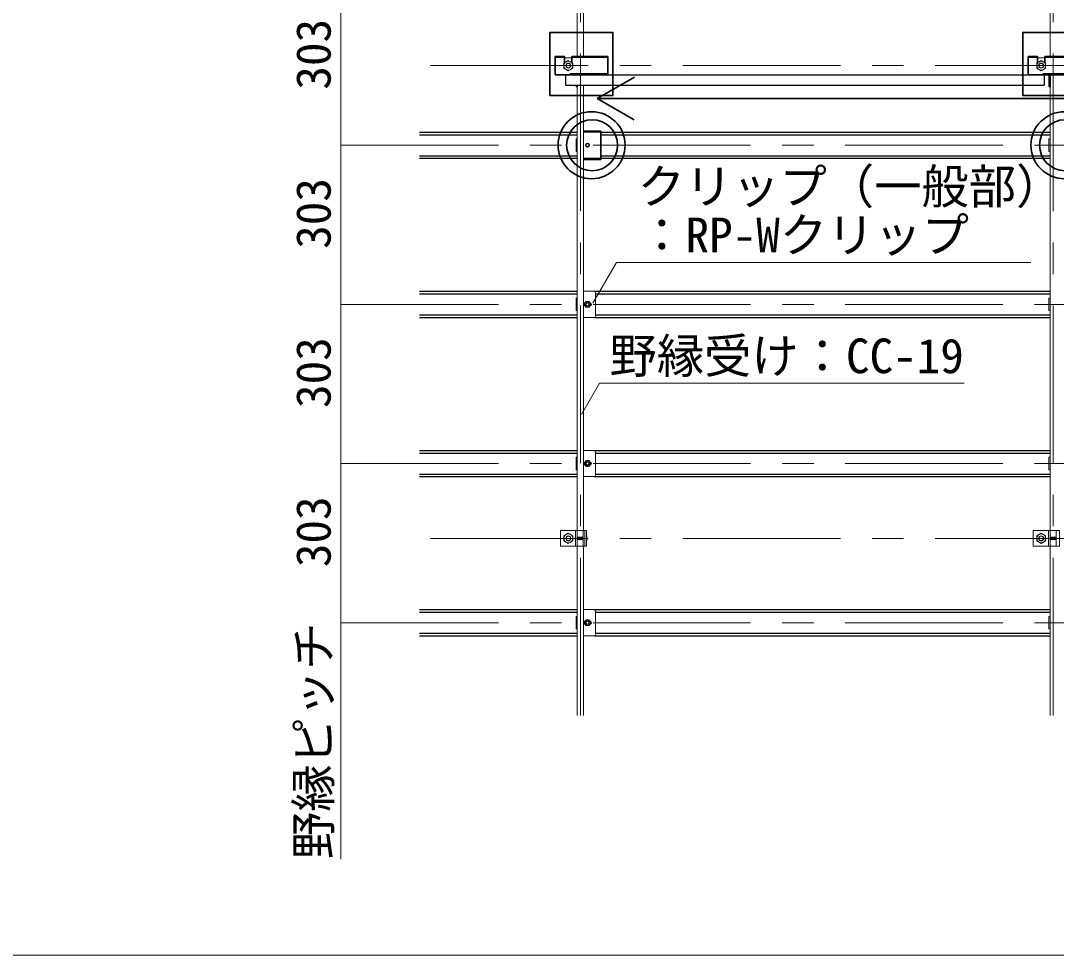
# Model space of a CAD drawing. Units: millimetres on the paper, enlarged 40 times, with parts at other scales. Extents: x -7800 to 7800, y -5578 to 5485.
# Drawn here: x 3786 to 5100, y 209 to 1395 of the extents above; entities that cross this region are included whole.
import ezdxf
from ezdxf.enums import TextEntityAlignment as Align

# ---------------------------------------------------------------- set-up
doc = ezdxf.new("R2010")
doc.units = ezdxf.units.MM
doc.header["$LTSCALE"] = 40
for name, pattern in [('CHAIN1', [8, 5, -1, 1, -1]), ('DASHED1', [1.8, 1.2, -0.6]), ('DASHED2', [3, 2, -1])]:
    doc.linetypes.add(name, pattern=pattern)
for name, color, linetype, lineweight in [('5-0_中心線', 4, 'CHAIN1', 9), ('5-1_吊りボルト', 7, 'Continuous', 18), ('5-2_野縁受け', 3, 'Continuous', 18), ('5-3_野縁', 2, 'Continuous', 25), ('5-4_斜め部材', 6, 'Continuous', 35), ('5-5_寸法', 7, 'Continuous', 9), ('5-6_文字', 7, 'Continuous', 18), ('5-7_金具', 6, 'Continuous', 35), ('5-A_クリップ', 7, 'Continuous', 18), ('5-B_ビス', 7, 'Continuous', 18), ('F-2_太線１', 3, 'Continuous', 18)]:
    doc.layers.add(name, color=color, linetype=linetype, lineweight=lineweight)
doc.styles.add('ＭＳ ゴシック', font='')
doc.styles.get('ＭＳ ゴシック').set_extended_font_data('MS Gothic')

msp = doc.modelspace()

# ---------------------------------------------------------------- linework, layer by layer
at = {"layer": '5-0_中心線'}
for p, q in [((4495.84, 513.54), (4495.84, 2262.87)), ((5095.84, 513.54), (5095.84, 2262.87)), ((4305.84, 1338.21), (5999.84, 1338.21)), ((4191.84, 1237.21), (5885.84, 1237.21)), ((4191.84, 1035.21), (5885.84, 1035.21)), ((4191.84, 833.21), (5885.84, 833.21)), ((4305.84, 738.21), (5999.84, 738.21)), ((4191.84, 631.21), (5885.84, 631.21))]:
    msp.add_line(p, q, dxfattribs=at)
at = {"layer": '5-1_吊りボルト'}
for p, q in [((4474.84, 1341.48), (4480.51, 1344.75)), ((4474.84, 1334.94), (4474.84, 1341.48)), ((4485.17, 1348.21), (4475.84, 1348.21)), ((4480.51, 1344.75), (4486.17, 1341.48)), ((5074.84, 1341.48), (5080.51, 1344.75)), ((5074.84, 1334.94), (5074.84, 1341.48)), ((5085.17, 1348.21), (5075.84, 1348.21)), ((5080.51, 1344.75), (5086.17, 1341.48)), ((4470.51, 748.21), (4470.51, 728.21)), ((4503.61, 748.21), (4470.51, 748.21)), ((4474.84, 741.48), (4480.51, 744.75)), ((4474.84, 734.94), (4474.84, 741.48)), ((4480.51, 744.75), (4486.17, 741.48)), ((4491.84, 728.21), (4491.84, 748.21)), ((4499.51, 728.21), (4499.51, 748.21)), ((4501.67, 728.21), (4501.67, 748.21)), ((5070.51, 748.21), (5070.51, 728.21)), ((5103.61, 748.21), (5070.51, 748.21)), ((5074.84, 741.48), (5080.51, 744.75)), ((5074.84, 734.94), (5074.84, 741.48)), ((5080.51, 744.75), (5086.17, 741.48)), ((5091.84, 728.21), (5091.84, 748.21)), ((5099.51, 728.21), (5099.51, 748.21))]:
    msp.add_line(p, q, dxfattribs=at)
at = {"layer": '5-1_吊りボルト', "linetype": 'DASHED2'}
for p, q in [((4489.71, 728.21), (4489.71, 748.21)), ((5089.71, 728.21), (5089.71, 748.21))]:
    msp.add_line(p, q, dxfattribs=at)
at = {"layer": '5-1_吊りボルト'}
for points in [[(4474.84, 1334.94), (4480.51, 1331.66), (4486.17, 1334.94), (4486.17, 1341.48)], [(5074.84, 1334.94), (5080.51, 1331.66), (5086.17, 1334.94), (5086.17, 1341.48)], [(4470.51, 728.21), (4503.61, 728.21), (4503.61, 748.21)], [(4474.84, 734.94), (4480.51, 731.66), (4486.17, 734.94), (4486.17, 741.48)], [(5070.51, 728.21), (5103.61, 728.21), (5103.61, 748.21)], [(5074.84, 734.94), (5080.51, 731.66), (5086.17, 734.94), (5086.17, 741.48)]]:
    msp.add_lwpolyline(points, dxfattribs=at)
for centre, radius in [((4480.51, 1338.21), 5.67), ((4480.51, 1338.21), 3.18), ((5080.51, 1338.21), 5.67), ((5080.51, 1338.21), 3.18), ((4480.51, 738.21), 5.67), ((4480.51, 738.21), 3.18), ((5080.51, 738.21), 5.67), ((5080.51, 738.21), 3.18)]:
    msp.add_circle(centre, radius, dxfattribs=at)
at = {"layer": '5-1_吊りボルト', "linetype": 'DASHED1'}
for centre in [(4480.51, 1338.21), (5080.51, 1338.21), (4480.51, 738.21), (5080.51, 738.21)]:
    msp.add_circle(centre, 2.84, dxfattribs=at)
at = {"layer": '5-2_野縁受け'}
for p, q in [((4491.84, 1928.21), (4491.84, 1349.87)), ((4499.84, 1928.21), (4499.84, 1349.87)), ((5091.84, 1928.21), (5091.84, 1349.87)), ((5091.84, 1326.54), (5091.84, 748.21)), ((4491.84, 1313.21), (4491.84, 748.21)), ((4499.84, 1313.21), (4499.84, 748.21)), ((4491.84, 728.21), (4491.84, 513.54)), ((4499.84, 728.21), (4499.84, 513.54)), ((5091.84, 728.21), (5091.84, 513.54))]:
    msp.add_line(p, q, dxfattribs=at)
at = {"layer": '5-3_野縁'}
for p, q in [((4291.84, 1253.87), (4491.84, 1253.87)), ((4291.84, 1250.54), (4491.84, 1250.54)), ((4521.68, 1253.87), (5091.84, 1253.87)), ((4521.68, 1250.54), (5091.84, 1250.54)), ((4291.84, 1223.87), (4491.84, 1223.87)), ((4521.68, 1223.87), (5091.84, 1223.87)), ((4291.84, 1220.54), (4491.84, 1220.54)), ((4521.68, 1220.54), (5091.84, 1220.54)), ((4291.84, 1051.87), (4491.84, 1051.87)), ((4513.17, 1051.87), (5091.84, 1051.87)), ((4291.84, 1048.54), (4491.84, 1048.54)), ((4515.17, 1048.54), (5091.84, 1048.54)), ((4291.84, 1021.87), (4491.84, 1021.87)), ((4291.84, 1018.54), (4491.84, 1018.54)), ((4513.17, 1018.54), (5091.84, 1018.54)), ((4515.17, 1021.87), (5091.84, 1021.87)), ((4291.84, 849.87), (4491.84, 849.87)), ((4291.84, 846.54), (4491.84, 846.54)), ((4513.17, 849.87), (5091.84, 849.87)), ((4515.17, 846.54), (5091.84, 846.54)), ((4291.84, 819.87), (4491.84, 819.87)), ((4291.84, 816.54), (4491.84, 816.54)), ((4513.17, 816.54), (5091.84, 816.54)), ((4515.17, 819.87), (5091.84, 819.87)), ((4291.84, 647.87), (4491.84, 647.87)), ((4291.84, 644.54), (4491.84, 644.54)), ((4513.17, 647.87), (5091.84, 647.87)), ((4515.17, 644.54), (5091.84, 644.54)), ((4291.84, 617.87), (4491.84, 617.87)), ((4515.17, 617.87), (5091.84, 617.87)), ((4291.84, 614.54), (4491.84, 614.54)), ((4513.17, 614.54), (5091.84, 614.54))]:
    msp.add_line(p, q, dxfattribs=at)
at = {"layer": '5-4_斜め部材', "color": 2, "lineweight": 25}
for p, q in [((4476.84, 1326.54), (4476.84, 1313.21)), ((4476.84, 1326.54), (5084.17, 1326.54)), ((5084.17, 1326.54), (5084.17, 1313.21)), ((4476.84, 1313.21), (5084.17, 1313.21))]:
    msp.add_line(p, q, dxfattribs=at)
at = {"layer": '5-4_斜め部材'}
for q in [(4564.28, 1323.53), (4564.12, 1269.27), (5698.79, 1296.35)]:
    msp.add_line((4517.21, 1296.35), q, dxfattribs=at)
at = {"layer": '5-5_寸法', "color": 4}
for p, q in [((4191.84, 1237.21), (4191.84, 1439.21)), ((4191.84, 1035.21), (4191.84, 1237.21)), ((4191.84, 833.21), (4191.84, 1035.21)), ((4191.84, 331.21), (4191.84, 833.21))]:
    msp.add_line(p, q, dxfattribs=at)
at = {"layer": '5-6_文字'}
for p, q in [((4541.6, 1088.48), (4511.68, 1036.66)), ((4541.6, 1088.48), (5067.49, 1088.48)), ((4520.02, 934.99), (4497.15, 895.37)), ((4520.02, 934.99), (4982.77, 934.99))]:
    msp.add_line(p, q, dxfattribs=at)
at = {"layer": '5-7_金具'}
for p, q in [((4463.84, 1349.87), (4475.84, 1349.87)), ((4463.84, 1349.87), (4463.84, 1326.54)), ((4475.84, 1342.29), (4475.84, 1349.87)), ((4485.17, 1341.83), (4485.17, 1349.87)), ((4530.51, 1349.87), (4485.17, 1349.87)), ((4530.51, 1349.87), (4530.51, 1326.54)), ((5063.84, 1349.87), (5075.84, 1349.87)), ((5063.84, 1349.87), (5063.84, 1326.54)), ((5075.84, 1342.29), (5075.84, 1349.87)), ((5085.17, 1341.83), (5085.17, 1349.87)), ((5130.51, 1349.87), (5085.17, 1349.87)), ((4530.51, 1326.54), (4463.84, 1326.54)), ((5130.51, 1326.54), (5063.84, 1326.54)), ((5090.77, 1311.21), (5090.77, 1326.54)), ((5091.84, 1311.21), (5091.84, 1326.54)), ((4490.77, 1311.21), (4490.77, 1313.21)), ((4491.84, 1311.21), (4490.77, 1311.21)), ((4491.84, 1311.21), (4491.84, 1313.21)), ((5091.84, 1311.21), (5090.77, 1311.21)), ((5057.17, 1300.35), (5137.17, 1300.35)), ((4499.84, 1255.21), (4521.68, 1255.21)), ((4521.68, 1219.21), (4521.68, 1255.21)), ((4499.84, 1219.21), (4521.68, 1219.21))]:
    msp.add_line(p, q, dxfattribs=at)
at = {"layer": '5-7_金具', "linetype": 'DASHED1'}
for p, q in [((4463.84, 1348.81), (4475.84, 1348.81)), ((4530.51, 1348.81), (4485.17, 1348.81)), ((5063.84, 1348.81), (5075.84, 1348.81)), ((5130.51, 1348.81), (5085.17, 1348.81)), ((4530.51, 1327.61), (4463.84, 1327.61)), ((5130.51, 1327.61), (5063.84, 1327.61)), ((4499.84, 1254.14), (4521.68, 1254.14)), ((4499.84, 1220.27), (4521.68, 1220.27))]:
    msp.add_line(p, q, dxfattribs=at)
at = {"layer": '5-7_金具'}
msp.add_lwpolyline([(4457.17, 1300.35), (4537.17, 1300.35), (4537.17, 1380.35), (4457.17, 1380.35)], close=True, dxfattribs=at)
msp.add_lwpolyline([(5137.17, 1380.35), (5057.17, 1380.35), (5057.17, 1300.35)], dxfattribs=at)
for centre, radius in [((4510.03, 1237.2), 42.53), ((5110.03, 1237.2), 42.53), ((4510.76, 1237.21), 32.35), ((5110.76, 1237.21), 32.35), ((4504.84, 1237.21), 2.17)]:
    msp.add_circle(centre, radius, dxfattribs=at)
at = {"layer": '5-A_クリップ'}
for p, q in [((4490.31, 1245.21), (4491.84, 1245.21)), ((4490.31, 1229.21), (4490.31, 1245.21)), ((5090.31, 1245.21), (5091.84, 1245.21)), ((5090.31, 1229.21), (5090.31, 1245.21)), ((4491.84, 1229.21), (4490.31, 1229.21)), ((5091.84, 1229.21), (5090.31, 1229.21)), ((4513.17, 1051.87), (4499.84, 1051.87)), ((4490.31, 1043.21), (4491.84, 1043.21)), ((4490.31, 1027.21), (4490.31, 1043.21)), ((4515.17, 1020.54), (4515.17, 1049.87)), ((4515.17, 1049.02), (4515.17, 1021.39)), ((5090.31, 1043.21), (5091.84, 1043.21)), ((5090.31, 1027.21), (5090.31, 1043.21)), ((4491.84, 1027.21), (4490.31, 1027.21)), ((5091.84, 1027.21), (5090.31, 1027.21)), ((4499.84, 1018.54), (4513.17, 1018.54)), ((4490.31, 841.21), (4491.84, 841.21)), ((4490.31, 825.21), (4490.31, 841.21)), ((4513.17, 849.87), (4499.84, 849.87)), ((4515.17, 818.54), (4515.17, 847.87)), ((4515.17, 847.02), (4515.17, 819.39)), ((5090.31, 841.21), (5091.84, 841.21)), ((5090.31, 825.21), (5090.31, 841.21)), ((4491.84, 825.21), (4490.31, 825.21)), ((4499.84, 816.54), (4513.17, 816.54)), ((5091.84, 825.21), (5090.31, 825.21)), ((4513.17, 647.87), (4499.84, 647.87)), ((4515.17, 616.54), (4515.17, 645.87)), ((4515.17, 645.02), (4515.17, 617.39)), ((4490.31, 639.21), (4491.84, 639.21)), ((4490.31, 623.21), (4490.31, 639.21)), ((5090.31, 639.21), (5091.84, 639.21)), ((5090.31, 623.21), (5090.31, 639.21)), ((4491.84, 623.21), (4490.31, 623.21)), ((5091.84, 623.21), (5090.31, 623.21)), ((4499.84, 614.54), (4513.17, 614.54))]:
    msp.add_line(p, q, dxfattribs=at)
for centre, radius, start, end in [((4513.17, 1049.87), 2, 0, 90), ((4502.01, 1035.21), 2.17, 94.04304, 265.95748), ((4507.67, 1035.21), 2.17, 274.042, 85.95748), ((4513.17, 1020.54), 2, 270, 0), ((4513.17, 847.87), 2, 0, 90), ((4502.01, 833.21), 2.17, 94.04304, 265.95748), ((4507.67, 833.21), 2.17, 274.042, 85.95748), ((4513.17, 818.54), 2, 270, 0), ((4513.17, 645.87), 2, 0, 90), ((4502.01, 631.21), 2.17, 94.04304, 265.95748), ((4507.67, 631.21), 2.17, 274.042, 85.95748), ((4513.17, 616.54), 2, 270, 0)]:
    msp.add_arc(centre, radius, start, end, dxfattribs=at)
at = {"layer": '5-B_ビス'}
for p, q in [((4500.61, 1035.21), (4502.72, 1038.87)), ((4502.72, 1038.87), (4506.96, 1038.87)), ((4506.96, 1038.87), (4509.07, 1035.21)), ((4502.72, 1031.54), (4500.61, 1035.21)), ((4506.96, 1031.54), (4502.72, 1031.54)), ((4509.07, 1035.21), (4506.96, 1031.54)), ((4500.61, 833.21), (4502.72, 836.87)), ((4502.72, 829.54), (4500.61, 833.21)), ((4502.72, 836.87), (4506.96, 836.87)), ((4506.96, 829.54), (4502.72, 829.54)), ((4506.96, 836.87), (4509.07, 833.21)), ((4509.07, 833.21), (4506.96, 829.54)), ((4491.84, 739.7), (4491.88, 739.66)), ((4491.84, 736.58), (4491.88, 736.53)), ((4491.88, 739.66), (4492.09, 739.66)), ((4491.88, 739.66), (4492.09, 736.74)), ((4491.88, 736.53), (4492.09, 736.74)), ((4492.09, 739.66), (4492.3, 739.87)), ((4492.09, 739.66), (4492.3, 736.74)), ((4492.09, 736.74), (4492.3, 736.74)), ((4492.3, 739.87), (4492.51, 739.66)), ((4492.3, 736.74), (4492.51, 736.53)), ((4492.51, 739.66), (4492.72, 739.66)), ((4492.51, 739.66), (4492.72, 736.74)), ((4492.51, 736.53), (4492.72, 736.74)), ((4492.72, 739.66), (4492.92, 739.87)), ((4492.72, 739.66), (4492.92, 736.74)), ((4492.72, 736.74), (4492.92, 736.74)), ((4492.92, 739.87), (4493.13, 739.66)), ((4492.92, 736.74), (4493.13, 736.53)), ((4493.13, 739.66), (4493.34, 739.66)), ((4493.13, 739.66), (4493.34, 736.74)), ((4493.13, 736.53), (4493.34, 736.74)), ((4493.34, 739.66), (4493.55, 739.87)), ((4493.34, 739.66), (4493.55, 736.74)), ((4493.34, 736.74), (4493.55, 736.74)), ((4493.55, 739.87), (4493.76, 739.66)), ((4493.55, 736.74), (4493.76, 736.53)), ((4493.76, 739.66), (4493.97, 739.66)), ((4493.76, 739.66), (4493.97, 736.74)), ((4493.76, 736.53), (4493.97, 736.74)), ((4493.97, 739.66), (4494.17, 739.87)), ((4493.97, 739.66), (4494.17, 736.74)), ((4493.97, 736.74), (4494.17, 736.74)), ((4494.17, 739.87), (4494.38, 739.66)), ((4494.17, 736.74), (4494.38, 736.53)), ((4494.38, 739.66), (4494.59, 739.66)), ((4494.38, 739.66), (4494.59, 736.74)), ((4494.38, 736.53), (4494.59, 736.74)), ((4494.59, 739.66), (4494.8, 739.87)), ((4494.59, 739.66), (4494.8, 736.74)), ((4494.59, 736.74), (4494.8, 736.74)), ((4494.8, 739.87), (4495.01, 739.66)), ((4494.8, 736.74), (4495.01, 736.53)), ((4495.01, 739.66), (4495.22, 739.66)), ((4495.01, 739.66), (4495.22, 736.74)), ((4495.01, 736.53), (4495.22, 736.74)), ((4495.22, 739.66), (4495.42, 739.87)), ((4495.22, 739.66), (4495.42, 736.74)), ((4495.22, 736.74), (4495.42, 736.74)), ((4495.42, 739.87), (4495.63, 739.66)), ((4495.42, 736.74), (4495.63, 736.53)), ((4495.63, 739.66), (4495.84, 739.66)), ((4495.63, 739.66), (4495.84, 736.74)), ((4495.63, 736.53), (4495.84, 736.74)), ((4495.84, 739.66), (4496.05, 739.87)), ((4495.84, 739.66), (4496.05, 736.74)), ((4495.84, 736.74), (4496.05, 736.74)), ((4496.05, 739.87), (4496.26, 739.66)), ((4496.05, 736.74), (4496.26, 736.53)), ((4496.26, 739.66), (4496.47, 739.66)), ((4496.26, 739.66), (4496.47, 736.74)), ((4496.26, 736.53), (4496.47, 736.74)), ((4496.47, 739.66), (4496.67, 739.87)), ((4496.47, 739.66), (4496.67, 736.74)), ((4496.47, 736.74), (4496.67, 736.74)), ((4496.67, 739.87), (4496.88, 739.66)), ((4496.67, 736.74), (4496.88, 736.53)), ((4496.88, 739.66), (4497.09, 736.74)), ((4496.88, 736.53), (4497.09, 736.74)), ((4497.09, 739.66), (4497.3, 736.74)), ((4497.09, 736.74), (4497.3, 736.74)), ((4497.3, 739.87), (4497.51, 739.66)), ((4497.3, 736.74), (4497.51, 736.53)), ((4497.51, 739.66), (4497.72, 739.66)), ((4497.51, 739.66), (4497.72, 736.74)), ((4497.51, 736.53), (4497.72, 736.74)), ((4497.72, 739.66), (4497.92, 739.87)), ((4497.72, 739.66), (4497.92, 736.74)), ((4497.72, 736.74), (4497.92, 736.74)), ((4497.92, 739.87), (4498.13, 739.66)), ((4497.92, 736.74), (4498.13, 736.53)), ((4498.13, 739.66), (4498.34, 739.66)), ((4498.13, 739.66), (4498.34, 736.74)), ((4498.13, 736.53), (4498.34, 736.74)), ((4498.34, 739.66), (4498.55, 739.87)), ((4498.34, 739.66), (4498.55, 736.74)), ((4498.34, 736.74), (4498.55, 736.74)), ((4498.55, 739.87), (4498.76, 739.66)), ((4498.55, 736.74), (4498.76, 736.53)), ((4498.76, 739.66), (4498.97, 739.66)), ((4498.76, 739.66), (4498.97, 736.74)), ((4498.76, 736.53), (4498.97, 736.74)), ((4498.97, 739.66), (4499.17, 739.87)), ((4498.97, 739.66), (4499.17, 736.74)), ((4498.97, 736.74), (4499.17, 736.74)), ((4499.17, 739.87), (4499.38, 739.66)), ((4499.17, 736.74), (4499.38, 736.53)), ((4499.38, 739.66), (4499.51, 737.92)), ((4499.38, 739.66), (4499.51, 739.66)), ((4499.38, 736.53), (4499.51, 736.66)), ((4504.01, 735.89), (4504.01, 740.51)), ((5091.84, 739.7), (5091.88, 739.66)), ((5091.84, 736.58), (5091.88, 736.53)), ((5091.88, 739.66), (5092.09, 739.66)), ((5091.88, 739.66), (5092.09, 736.74)), ((5091.88, 736.53), (5092.09, 736.74)), ((5092.09, 739.66), (5092.3, 739.87)), ((5092.09, 739.66), (5092.3, 736.74)), ((5092.09, 736.74), (5092.3, 736.74)), ((5092.3, 739.87), (5092.51, 739.66)), ((5092.3, 736.74), (5092.51, 736.53)), ((5092.51, 739.66), (5092.72, 739.66)), ((5092.51, 739.66), (5092.72, 736.74)), ((5092.51, 736.53), (5092.72, 736.74)), ((5092.72, 739.66), (5092.92, 739.87)), ((5092.72, 739.66), (5092.92, 736.74)), ((5092.72, 736.74), (5092.92, 736.74)), ((5092.92, 739.87), (5093.13, 739.66)), ((5092.92, 736.74), (5093.13, 736.53)), ((5093.13, 739.66), (5093.34, 739.66)), ((5093.13, 739.66), (5093.34, 736.74)), ((5093.13, 736.53), (5093.34, 736.74)), ((5093.34, 739.66), (5093.55, 739.87)), ((5093.34, 739.66), (5093.55, 736.74)), ((5093.34, 736.74), (5093.55, 736.74)), ((5093.55, 739.87), (5093.76, 739.66)), ((5093.55, 736.74), (5093.76, 736.53)), ((5093.76, 739.66), (5093.97, 739.66)), ((5093.76, 739.66), (5093.97, 736.74)), ((5093.76, 736.53), (5093.97, 736.74)), ((5093.97, 739.66), (5094.17, 739.87)), ((5093.97, 739.66), (5094.17, 736.74)), ((5093.97, 736.74), (5094.17, 736.74)), ((5094.17, 739.87), (5094.38, 739.66)), ((5094.17, 736.74), (5094.38, 736.53)), ((5094.38, 739.66), (5094.59, 739.66)), ((5094.38, 739.66), (5094.59, 736.74)), ((5094.38, 736.53), (5094.59, 736.74)), ((5094.59, 739.66), (5094.8, 739.87)), ((5094.59, 739.66), (5094.8, 736.74)), ((5094.59, 736.74), (5094.8, 736.74)), ((5094.8, 739.87), (5095.01, 739.66)), ((5094.8, 736.74), (5095.01, 736.53)), ((5095.01, 739.66), (5095.22, 739.66)), ((5095.01, 739.66), (5095.22, 736.74)), ((5095.01, 736.53), (5095.22, 736.74)), ((5095.22, 739.66), (5095.42, 739.87)), ((5095.22, 739.66), (5095.42, 736.74)), ((5095.22, 736.74), (5095.42, 736.74)), ((5095.42, 739.87), (5095.63, 739.66)), ((5095.42, 736.74), (5095.63, 736.53)), ((5095.63, 739.66), (5095.84, 739.66)), ((5095.63, 739.66), (5095.84, 736.74)), ((5095.63, 736.53), (5095.84, 736.74)), ((5095.84, 739.66), (5096.05, 739.87)), ((5095.84, 739.66), (5096.05, 736.74)), ((5095.84, 736.74), (5096.05, 736.74)), ((5096.05, 739.87), (5096.26, 739.66)), ((5096.05, 736.74), (5096.26, 736.53)), ((5096.26, 739.66), (5096.47, 739.66)), ((5096.26, 739.66), (5096.47, 736.74)), ((5096.26, 736.53), (5096.47, 736.74)), ((5096.47, 739.66), (5096.67, 739.87)), ((5096.47, 739.66), (5096.67, 736.74)), ((5096.47, 736.74), (5096.67, 736.74)), ((5096.67, 739.87), (5096.88, 739.66)), ((5096.67, 736.74), (5096.88, 736.53)), ((5096.88, 739.66), (5097.09, 736.74)), ((5096.88, 736.53), (5097.09, 736.74)), ((5097.09, 739.66), (5097.3, 736.74)), ((5097.09, 736.74), (5097.3, 736.74)), ((5097.3, 739.87), (5097.51, 739.66)), ((5097.3, 736.74), (5097.51, 736.53)), ((5097.51, 739.66), (5097.72, 739.66)), ((5097.51, 739.66), (5097.72, 736.74)), ((5097.51, 736.53), (5097.72, 736.74)), ((5097.72, 739.66), (5097.92, 739.87)), ((5097.72, 739.66), (5097.92, 736.74)), ((5097.72, 736.74), (5097.92, 736.74)), ((5097.92, 739.87), (5098.13, 739.66)), ((5097.92, 736.74), (5098.13, 736.53)), ((5098.13, 739.66), (5098.34, 739.66)), ((5098.13, 739.66), (5098.34, 736.74)), ((5098.13, 736.53), (5098.34, 736.74)), ((5098.34, 739.66), (5098.55, 739.87)), ((5098.34, 739.66), (5098.55, 736.74)), ((5098.34, 736.74), (5098.55, 736.74)), ((5098.55, 739.87), (5098.76, 739.66)), ((5098.55, 736.74), (5098.76, 736.53)), ((5098.76, 739.66), (5098.97, 739.66)), ((5098.76, 739.66), (5098.97, 736.74)), ((5098.76, 736.53), (5098.97, 736.74)), ((5098.97, 739.66), (5099.17, 739.87)), ((5098.97, 739.66), (5099.17, 736.74)), ((5098.97, 736.74), (5099.17, 736.74)), ((5099.17, 739.87), (5099.38, 739.66)), ((5099.17, 736.74), (5099.38, 736.53)), ((5099.38, 739.66), (5099.51, 737.92)), ((5099.38, 739.66), (5099.51, 739.66)), ((5099.38, 736.53), (5099.51, 736.66)), ((4500.61, 631.21), (4502.72, 634.87)), ((4502.72, 627.54), (4500.61, 631.21)), ((4502.72, 634.87), (4506.96, 634.87)), ((4506.96, 634.87), (4509.07, 631.21)), ((4509.07, 631.21), (4506.96, 627.54)), ((4506.96, 627.54), (4502.72, 627.54))]:
    msp.add_line(p, q, dxfattribs=at)
for points in [[(4496.88, 739.66), (4497.09, 739.66), (4497.3, 739.87)], [(5096.88, 739.66), (5097.09, 739.66), (5097.3, 739.87)]]:
    msp.add_lwpolyline(points, dxfattribs=at)
for centre, radius in [((4504.84, 1035.21), 3.49), ((4504.84, 1035.21), 2.33), ((4504.84, 833.21), 3.49), ((4504.84, 833.21), 2.33), ((4504.84, 631.21), 3.49), ((4504.84, 631.21), 2.33)]:
    msp.add_circle(centre, radius, dxfattribs=at)
at = {"layer": '5-B_ビス', "linetype": 'DASHED1'}
for centre in [(4504.84, 1035.21), (4504.84, 833.21), (4504.84, 631.21)]:
    msp.add_circle(centre, 1.83, dxfattribs=at)
at = {"layer": '5-B_ビス'}
for centre, radius, start, end in [((4503.12, 740.51), 0.889, 303.93712, 56.06288), ((4501.12, 738.2), 2.89, 329.77861, 30.22139), ((4503.12, 735.89), 0.889, 303.93712, 56.06288)]:
    msp.add_arc(centre, radius, start, end, dxfattribs=at)
at = {"layer": 'F-2_太線１'}
msp.add_lwpolyline([(78.17, 2442.06), (78.17, 209.07), (7638.17, 209.07)], dxfattribs=at)

# ---------------------------------------------------------------- texts
at = {"layer": '5-5_寸法', "style": 'ＭＳ ゴシック'}
for s, p in [('303', (4192.17, 1307.71)), ('303', (4192.17, 1105.71)), ('303', (4192.17, 903.71)), ('303', (4192.17, 701.71)), ('野縁ピッチ', (4192.17, 331.21))]:
    msp.add_text(s, height=43.99, rotation=90, dxfattribs=at).set_placement(p, align=Align.BOTTOM_LEFT)
at = {"layer": '5-6_文字', "style": 'ＭＳ ゴシック'}
for s, p in [('クリップ（一般部）', (4568.54, 1149.76)), ('：RP-Wクリップ', (4569.21, 1088.15)), ('野縁受け：CC-19', (4532.77, 934.66))]:
    msp.add_text(s, height=43.99, dxfattribs=at).set_placement(p, align=Align.BOTTOM_LEFT)

doc.saveas('drawing.dxf')
